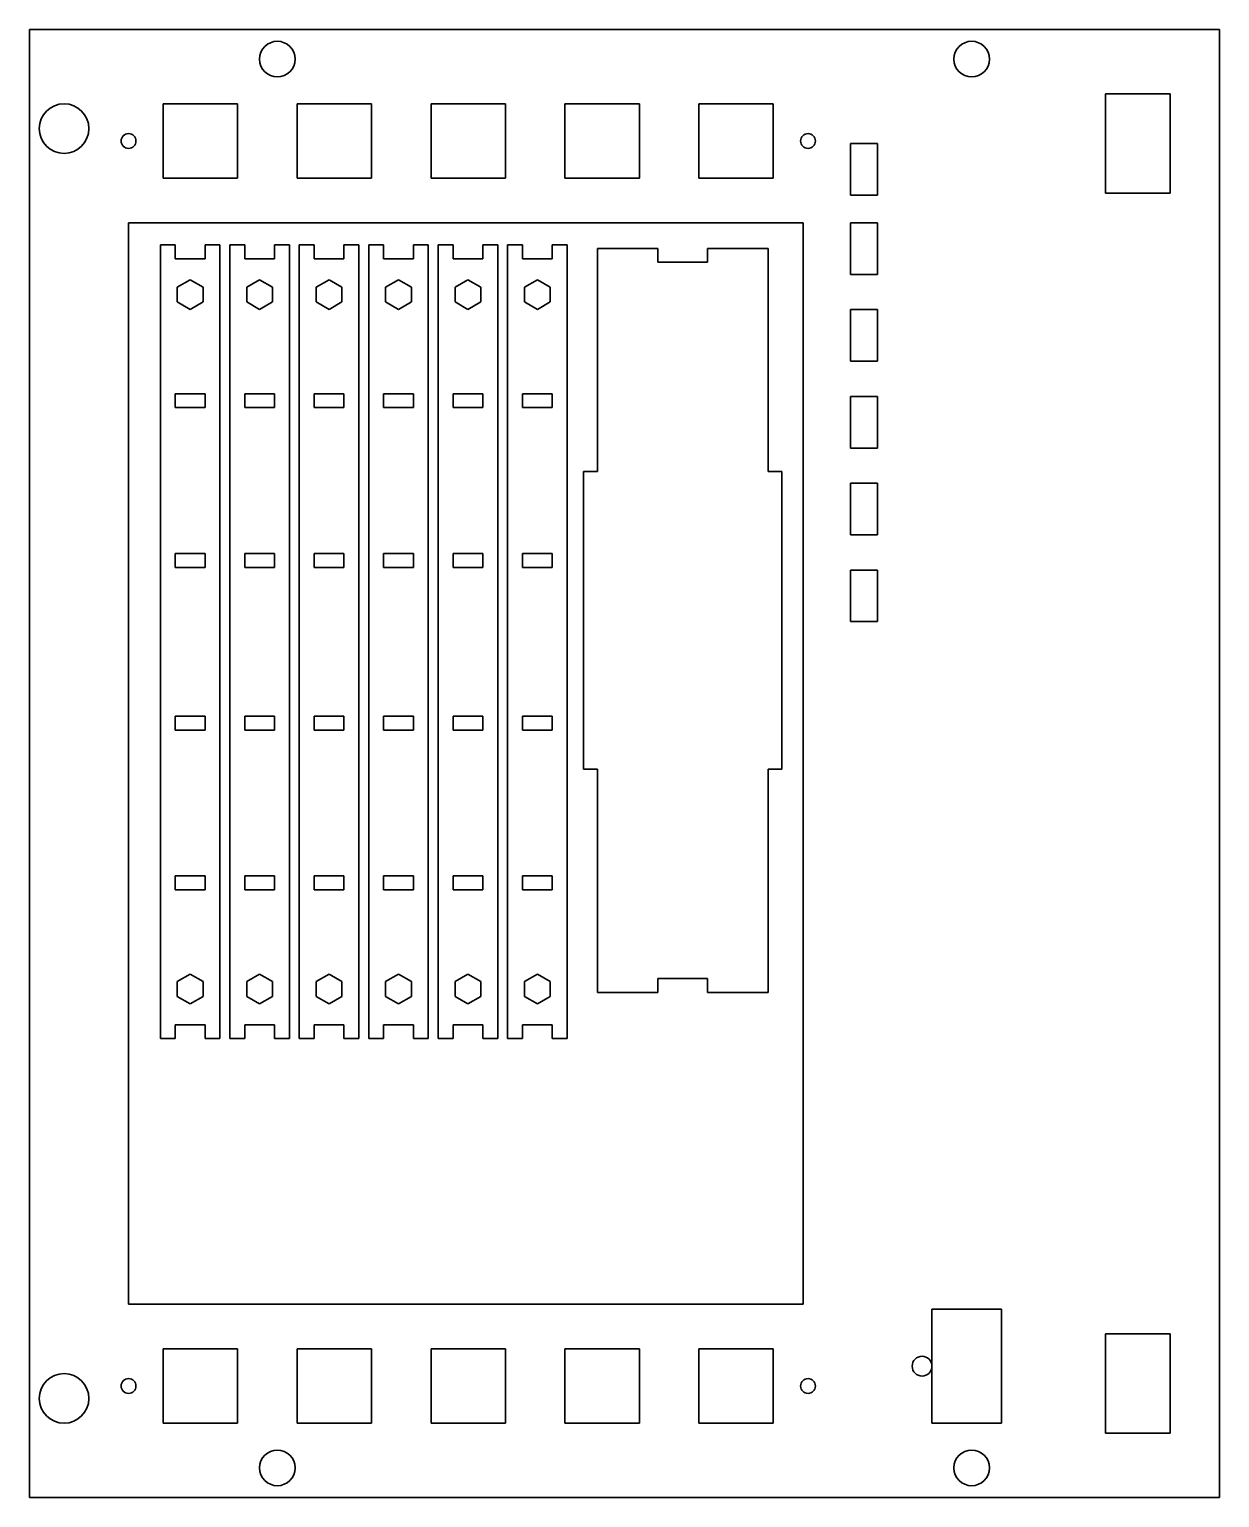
# Model space of a CAD drawing. Extents: x 240 to 480, y 22 to 318.
import ezdxf

# ---------------------------------------------------------------- set-up
doc = ezdxf.new("R2010")
doc.units = 0

msp = doc.modelspace()

# ---------------------------------------------------------------- linework, layer by layer
at = {"color": 7, "lineweight": 35}
for p, q in [((240.045288, 317.807251), (240.045288, 21.807236)), ((480.045288, 317.807251), (240.045288, 317.807251)), ((480.045288, 21.807236), (480.045288, 317.807251)), ((457.045288, 304.807251), (457.045288, 284.807251)), ((470.045288, 284.807251), (470.045288, 304.807251)), ((260.045288, 278.807251), (396.045288, 278.807251)), ((260.045288, 60.807236), (260.045288, 278.807251)), ((396.045288, 278.807251), (396.045288, 60.807236)), ((266.474121, 114.346252), (266.474121, 274.346252)), ((278.474121, 114.346252), (278.474121, 274.346252)), ((280.474121, 114.346252), (280.474121, 274.346252)), ((292.474121, 114.346252), (292.474121, 274.346252)), ((294.474121, 114.346252), (294.474121, 274.346252)), ((306.474121, 114.346252), (306.474121, 274.346252)), ((308.474121, 114.346252), (308.474121, 274.346252)), ((320.474121, 114.346252), (320.474121, 274.346252)), ((322.474121, 114.346252), (322.474121, 274.346252)), ((334.474121, 114.346252), (334.474121, 274.346252)), ((336.474121, 114.346252), (336.474121, 274.346252)), ((348.474121, 114.346252), (348.474121, 274.346252)), ((354.599426, 228.64621), (354.599426, 273.64621)), ((388.999451, 228.64621), (388.999451, 273.64621)), ((351.799438, 228.64621), (351.799438, 168.64621)), ((391.799438, 168.64621), (391.799438, 228.64621)), ((354.599426, 168.64621), (354.599426, 123.64621)), ((388.999451, 168.64621), (388.999451, 123.64621)), ((396.045288, 60.807236), (260.045288, 60.807236)), ((436.045288, 59.807236), (436.045288, 36.807236)), ((457.045288, 34.807236), (457.045288, 54.807236)), ((470.045288, 54.807236), (470.045288, 34.807236)), ((240.045288, 21.807236), (480.045288, 21.807236))]:
    msp.add_line(p, q, dxfattribs=at)
at = {"color": 7, "lineweight": 35, "ltscale": 0.375}
for p, q in [((267.045288, 302.807251), (282.045288, 302.807251)), ((267.045288, 287.807251), (267.045288, 302.807251)), ((282.045288, 302.807251), (282.045288, 287.807251)), ((294.045288, 302.807251), (309.045288, 302.807251)), ((294.045288, 287.807251), (294.045288, 302.807251)), ((309.045288, 302.807251), (309.045288, 287.807251)), ((321.045288, 302.807251), (336.045288, 302.807251)), ((321.045288, 287.807251), (321.045288, 302.807251)), ((336.045288, 302.807251), (336.045288, 287.807251)), ((348.045288, 302.807251), (363.045288, 302.807251)), ((348.045288, 287.807251), (348.045288, 302.807251)), ((363.045288, 302.807251), (363.045288, 287.807251)), ((375.045288, 302.807251), (390.045288, 302.807251)), ((375.045288, 287.807251), (375.045288, 302.807251)), ((390.045288, 302.807251), (390.045288, 287.807251)), ((282.045288, 287.807251), (267.045288, 287.807251)), ((309.045288, 287.807251), (294.045288, 287.807251)), ((336.045288, 287.807251), (321.045288, 287.807251)), ((363.045288, 287.807251), (348.045288, 287.807251)), ((390.045288, 287.807251), (375.045288, 287.807251)), ((267.045288, 51.807236), (267.045288, 36.807236)), ((282.045288, 51.807236), (267.045288, 51.807236)), ((282.045288, 36.807236), (282.045288, 51.807236)), ((294.045288, 51.807236), (294.045288, 36.807236)), ((309.045288, 51.807236), (294.045288, 51.807236)), ((309.045288, 36.807236), (309.045288, 51.807236)), ((321.045288, 51.807236), (321.045288, 36.807236)), ((336.045288, 51.807236), (321.045288, 51.807236)), ((336.045288, 36.807236), (336.045288, 51.807236)), ((348.045288, 51.807236), (348.045288, 36.807236)), ((363.045288, 51.807236), (348.045288, 51.807236)), ((363.045288, 36.807236), (363.045288, 51.807236)), ((375.045288, 51.807236), (375.045288, 36.807236)), ((390.045288, 51.807236), (375.045288, 51.807236)), ((390.045288, 36.807236), (390.045288, 51.807236)), ((267.045288, 36.807236), (282.045288, 36.807236)), ((294.045288, 36.807236), (309.045288, 36.807236)), ((321.045288, 36.807236), (336.045288, 36.807236)), ((348.045288, 36.807236), (363.045288, 36.807236)), ((375.045288, 36.807236), (390.045288, 36.807236))]:
    msp.add_line(p, q, dxfattribs=at)
at = {"color": 7, "lineweight": 35, "ltscale": 0.325}
for p, q in [((470.045288, 304.807251), (457.045288, 304.807251)), ((457.045288, 284.807251), (470.045288, 284.807251)), ((457.045288, 54.807236), (470.045288, 54.807236)), ((470.045288, 34.807236), (457.045288, 34.807236))]:
    msp.add_line(p, q, dxfattribs=at)
at = {"color": 7, "lineweight": 35, "ltscale": 0.260001}
for p, q in [((405.645294, 284.407227), (405.645294, 294.807251)), ((411.045288, 294.807251), (411.045288, 284.407227)), ((405.645294, 268.407227), (405.645294, 278.807251)), ((411.045288, 278.807251), (411.045288, 268.407227)), ((405.645294, 250.907227), (405.645294, 261.307251)), ((411.045288, 261.307251), (411.045288, 250.907227))]:
    msp.add_line(p, q, dxfattribs=at)
at = {"color": 7, "lineweight": 35, "ltscale": 0.135}
for p, q in [((411.045288, 294.807251), (405.645294, 294.807251)), ((405.645294, 284.407227), (411.045288, 284.407227)), ((411.045288, 278.807251), (405.645294, 278.807251)), ((405.645294, 268.407227), (411.045288, 268.407227)), ((411.045288, 261.307251), (405.645294, 261.307251)), ((405.645294, 250.907227), (411.045288, 250.907227)), ((411.045288, 243.807236), (405.645294, 243.807236)), ((405.645294, 233.407227), (411.045288, 233.407227)), ((411.045288, 226.307236), (405.645294, 226.307236)), ((405.645294, 215.907227), (411.045288, 215.907227)), ((411.045288, 208.807236), (405.645294, 208.807236)), ((405.645294, 198.407242), (411.045288, 198.407242))]:
    msp.add_line(p, q, dxfattribs=at)
at = {"color": 7, "lineweight": 35, "ltscale": 0.075}
for p, q in [((266.474121, 274.346252), (269.474121, 274.346252)), ((275.474121, 274.346252), (278.474121, 274.346252)), ((280.474121, 274.346252), (283.474121, 274.346252)), ((289.474121, 274.346252), (292.474121, 274.346252)), ((294.474121, 274.346252), (297.474121, 274.346252)), ((303.474121, 274.346252), (306.474121, 274.346252)), ((308.474121, 274.346252), (311.474121, 274.346252)), ((317.474121, 274.346252), (320.474121, 274.346252)), ((322.474121, 274.346252), (325.474121, 274.346252)), ((331.474121, 274.346252), (334.474121, 274.346252)), ((336.474121, 274.346252), (339.474121, 274.346252)), ((345.474121, 274.346252), (348.474121, 274.346252)), ((272.474121, 267.346252), (269.876038, 265.846252)), ((275.072205, 265.846252), (272.474121, 267.346252)), ((286.474121, 267.346252), (283.876038, 265.846252)), ((289.072205, 265.846252), (286.474121, 267.346252)), ((300.474121, 267.346252), (297.876038, 265.846252)), ((303.072205, 265.846252), (300.474121, 267.346252)), ((314.474121, 267.346252), (311.876038, 265.846252)), ((317.072205, 265.846252), (314.474121, 267.346252)), ((328.474121, 267.346252), (325.876038, 265.846252)), ((331.072205, 265.846252), (328.474121, 267.346252)), ((342.474121, 267.346252), (339.876038, 265.846252)), ((345.072205, 265.846252), (342.474121, 267.346252)), ((269.876038, 265.846252), (269.876038, 262.846252)), ((275.072205, 265.846252), (275.072205, 262.846252)), ((283.876038, 265.846252), (283.876038, 262.846252)), ((289.072205, 265.846252), (289.072205, 262.846252)), ((297.876038, 265.846252), (297.876038, 262.846252)), ((303.072205, 265.846252), (303.072205, 262.846252)), ((311.876038, 265.846252), (311.876038, 262.846252)), ((317.072205, 265.846252), (317.072205, 262.846252)), ((325.876038, 265.846252), (325.876038, 262.846252)), ((331.072205, 265.846252), (331.072205, 262.846252)), ((339.876038, 265.846252), (339.876038, 262.846252)), ((345.072205, 265.846252), (345.072205, 262.846252)), ((269.876038, 262.846252), (272.474121, 261.346252)), ((272.474121, 261.346252), (275.072205, 262.846252)), ((283.876038, 262.846252), (286.474121, 261.346252)), ((286.474121, 261.346252), (289.072205, 262.846252)), ((297.876038, 262.846252), (300.474121, 261.346252)), ((300.474121, 261.346252), (303.072205, 262.846252)), ((311.876038, 262.846252), (314.474121, 261.346252)), ((314.474121, 261.346252), (317.072205, 262.846252)), ((325.876038, 262.846252), (328.474121, 261.346252)), ((328.474121, 261.346252), (331.072205, 262.846252)), ((339.876038, 262.846252), (342.474121, 261.346252)), ((342.474121, 261.346252), (345.072205, 262.846252)), ((269.876038, 125.846252), (272.474121, 127.346252)), ((272.474121, 127.346252), (275.072205, 125.846252)), ((283.876038, 125.846252), (286.474121, 127.346252)), ((286.474121, 127.346252), (289.072205, 125.846252)), ((297.876038, 125.846252), (300.474121, 127.346252)), ((300.474121, 127.346252), (303.072205, 125.846252)), ((311.876038, 125.846252), (314.474121, 127.346252)), ((314.474121, 127.346252), (317.072205, 125.846252)), ((325.876038, 125.846252), (328.474121, 127.346252)), ((328.474121, 127.346252), (331.072205, 125.846252)), ((339.876038, 125.846252), (342.474121, 127.346252)), ((342.474121, 127.346252), (345.072205, 125.846252)), ((269.876038, 122.846252), (269.876038, 125.846252)), ((275.072205, 122.846252), (275.072205, 125.846252)), ((283.876038, 122.846252), (283.876038, 125.846252)), ((289.072205, 122.846252), (289.072205, 125.846252)), ((297.876038, 122.846252), (297.876038, 125.846252)), ((303.072205, 122.846252), (303.072205, 125.846252)), ((311.876038, 122.846252), (311.876038, 125.846252)), ((317.072205, 122.846252), (317.072205, 125.846252)), ((325.876038, 122.846252), (325.876038, 125.846252)), ((331.072205, 122.846252), (331.072205, 125.846252)), ((339.876038, 122.846252), (339.876038, 125.846252)), ((345.072205, 122.846252), (345.072205, 125.846252)), ((272.474121, 121.346252), (269.876038, 122.846252)), ((275.072205, 122.846252), (272.474121, 121.346252)), ((286.474121, 121.346252), (283.876038, 122.846252)), ((289.072205, 122.846252), (286.474121, 121.346252)), ((300.474121, 121.346252), (297.876038, 122.846252)), ((303.072205, 122.846252), (300.474121, 121.346252)), ((314.474121, 121.346252), (311.876038, 122.846252)), ((317.072205, 122.846252), (314.474121, 121.346252)), ((328.474121, 121.346252), (325.876038, 122.846252)), ((331.072205, 122.846252), (328.474121, 121.346252)), ((342.474121, 121.346252), (339.876038, 122.846252)), ((345.072205, 122.846252), (342.474121, 121.346252)), ((269.474121, 114.346252), (266.474121, 114.346252)), ((278.474121, 114.346252), (275.474121, 114.346252)), ((283.474121, 114.346252), (280.474121, 114.346252)), ((292.474121, 114.346252), (289.474121, 114.346252)), ((297.474121, 114.346252), (294.474121, 114.346252)), ((306.474121, 114.346252), (303.474121, 114.346252)), ((311.474121, 114.346252), (308.474121, 114.346252)), ((320.474121, 114.346252), (317.474121, 114.346252)), ((325.474121, 114.346252), (322.474121, 114.346252)), ((334.474121, 114.346252), (331.474121, 114.346252)), ((339.474121, 114.346252), (336.474121, 114.346252)), ((348.474121, 114.346252), (345.474121, 114.346252))]:
    msp.add_line(p, q, dxfattribs=at)
at = {"color": 7, "lineweight": 35, "ltscale": 0.07}
for p, q in [((269.474121, 274.346252), (269.474121, 271.546265)), ((275.474121, 274.346252), (275.474121, 271.546265)), ((283.474121, 274.346252), (283.474121, 271.546265)), ((289.474121, 274.346252), (289.474121, 271.546265)), ((297.474121, 274.346252), (297.474121, 271.546265)), ((303.474121, 274.346252), (303.474121, 271.546265)), ((311.474121, 274.346252), (311.474121, 271.546265)), ((317.474121, 274.346252), (317.474121, 271.546265)), ((325.474121, 274.346252), (325.474121, 271.546265)), ((331.474121, 274.346252), (331.474121, 271.546265)), ((339.474121, 274.346252), (339.474121, 271.546265)), ((345.474121, 274.346252), (345.474121, 271.546265)), ((366.799438, 270.846191), (366.799438, 273.64621)), ((376.799438, 273.64621), (376.799438, 270.846191)), ((269.474121, 244.346252), (269.474121, 241.546249)), ((275.474121, 241.546249), (275.474121, 244.346252)), ((283.474121, 244.346252), (283.474121, 241.546249)), ((289.474121, 241.546249), (289.474121, 244.346252)), ((297.474121, 244.346252), (297.474121, 241.546249)), ((303.474121, 241.546249), (303.474121, 244.346252)), ((311.474121, 244.346252), (311.474121, 241.546249)), ((317.474121, 241.546249), (317.474121, 244.346252)), ((325.474121, 244.346252), (325.474121, 241.546249)), ((331.474121, 241.546249), (331.474121, 244.346252)), ((339.474121, 244.346252), (339.474121, 241.546249)), ((345.474121, 241.546249), (345.474121, 244.346252)), ((351.799438, 228.64621), (354.599426, 228.64621)), ((391.799438, 228.64621), (388.999451, 228.64621)), ((269.474121, 212.146255), (269.474121, 209.346252)), ((275.474121, 209.346252), (275.474121, 212.146255)), ((283.474121, 212.146255), (283.474121, 209.346252)), ((289.474121, 209.346252), (289.474121, 212.146255)), ((297.474121, 212.146255), (297.474121, 209.346252)), ((303.474121, 209.346252), (303.474121, 212.146255)), ((311.474121, 212.146255), (311.474121, 209.346252)), ((317.474121, 209.346252), (317.474121, 212.146255)), ((325.474121, 212.146255), (325.474121, 209.346252)), ((331.474121, 209.346252), (331.474121, 212.146255)), ((339.474121, 212.146255), (339.474121, 209.346252)), ((345.474121, 209.346252), (345.474121, 212.146255)), ((269.474121, 176.546249), (269.474121, 179.346252)), ((275.474121, 179.346252), (275.474121, 176.546249)), ((283.474121, 176.546249), (283.474121, 179.346252)), ((289.474121, 179.346252), (289.474121, 176.546249)), ((297.474121, 176.546249), (297.474121, 179.346252)), ((303.474121, 179.346252), (303.474121, 176.546249)), ((311.474121, 176.546249), (311.474121, 179.346252)), ((317.474121, 179.346252), (317.474121, 176.546249)), ((325.474121, 176.546249), (325.474121, 179.346252)), ((331.474121, 179.346252), (331.474121, 176.546249)), ((339.474121, 176.546249), (339.474121, 179.346252)), ((345.474121, 179.346252), (345.474121, 176.546249)), ((351.799438, 168.64621), (354.599426, 168.64621)), ((391.799438, 168.64621), (388.999451, 168.64621)), ((269.474121, 144.346252), (269.474121, 147.146255)), ((275.474121, 147.146255), (275.474121, 144.346252)), ((283.474121, 144.346252), (283.474121, 147.146255)), ((289.474121, 147.146255), (289.474121, 144.346252)), ((297.474121, 144.346252), (297.474121, 147.146255)), ((303.474121, 147.146255), (303.474121, 144.346252)), ((311.474121, 144.346252), (311.474121, 147.146255)), ((317.474121, 147.146255), (317.474121, 144.346252)), ((325.474121, 144.346252), (325.474121, 147.146255)), ((331.474121, 147.146255), (331.474121, 144.346252)), ((339.474121, 144.346252), (339.474121, 147.146255)), ((345.474121, 147.146255), (345.474121, 144.346252)), ((366.799438, 126.446213), (366.799438, 123.64621)), ((376.799438, 123.64621), (376.799438, 126.446213)), ((269.474121, 114.346252), (269.474121, 117.146255)), ((275.474121, 114.346252), (275.474121, 117.146255)), ((283.474121, 114.346252), (283.474121, 117.146255)), ((289.474121, 114.346252), (289.474121, 117.146255)), ((297.474121, 114.346252), (297.474121, 117.146255)), ((303.474121, 114.346252), (303.474121, 117.146255)), ((311.474121, 114.346252), (311.474121, 117.146255)), ((317.474121, 114.346252), (317.474121, 117.146255)), ((325.474121, 114.346252), (325.474121, 117.146255)), ((331.474121, 114.346252), (331.474121, 117.146255)), ((339.474121, 114.346252), (339.474121, 117.146255)), ((345.474121, 114.346252), (345.474121, 117.146255))]:
    msp.add_line(p, q, dxfattribs=at)
at = {"color": 7, "lineweight": 35, "ltscale": 0.305}
for p, q in [((366.799438, 273.64621), (354.599426, 273.64621)), ((388.999451, 273.64621), (376.799438, 273.64621)), ((354.599426, 123.64621), (366.799438, 123.64621)), ((376.799438, 123.64621), (388.999451, 123.64621))]:
    msp.add_line(p, q, dxfattribs=at)
at = {"color": 7, "lineweight": 35, "ltscale": 0.15}
for p, q in [((269.474121, 271.546265), (275.474121, 271.546265)), ((283.474121, 271.546265), (289.474121, 271.546265)), ((297.474121, 271.546265), (303.474121, 271.546265)), ((311.474121, 271.546265), (317.474121, 271.546265)), ((325.474121, 271.546265), (331.474121, 271.546265)), ((339.474121, 271.546265), (345.474121, 271.546265)), ((269.474121, 244.346252), (275.474121, 244.346252)), ((283.474121, 244.346252), (289.474121, 244.346252)), ((297.474121, 244.346252), (303.474121, 244.346252)), ((311.474121, 244.346252), (317.474121, 244.346252)), ((325.474121, 244.346252), (331.474121, 244.346252)), ((339.474121, 244.346252), (345.474121, 244.346252)), ((275.474121, 241.546249), (269.474121, 241.546249)), ((289.474121, 241.546249), (283.474121, 241.546249)), ((303.474121, 241.546249), (297.474121, 241.546249)), ((317.474121, 241.546249), (311.474121, 241.546249)), ((331.474121, 241.546249), (325.474121, 241.546249)), ((345.474121, 241.546249), (339.474121, 241.546249)), ((275.474121, 212.146255), (269.474121, 212.146255)), ((289.474121, 212.146255), (283.474121, 212.146255)), ((303.474121, 212.146255), (297.474121, 212.146255)), ((317.474121, 212.146255), (311.474121, 212.146255)), ((331.474121, 212.146255), (325.474121, 212.146255)), ((345.474121, 212.146255), (339.474121, 212.146255)), ((269.474121, 209.346252), (275.474121, 209.346252)), ((283.474121, 209.346252), (289.474121, 209.346252)), ((297.474121, 209.346252), (303.474121, 209.346252)), ((311.474121, 209.346252), (317.474121, 209.346252)), ((325.474121, 209.346252), (331.474121, 209.346252)), ((339.474121, 209.346252), (345.474121, 209.346252)), ((269.474121, 179.346252), (275.474121, 179.346252)), ((283.474121, 179.346252), (289.474121, 179.346252)), ((297.474121, 179.346252), (303.474121, 179.346252)), ((311.474121, 179.346252), (317.474121, 179.346252)), ((325.474121, 179.346252), (331.474121, 179.346252)), ((339.474121, 179.346252), (345.474121, 179.346252)), ((275.474121, 176.546249), (269.474121, 176.546249)), ((289.474121, 176.546249), (283.474121, 176.546249)), ((303.474121, 176.546249), (297.474121, 176.546249)), ((317.474121, 176.546249), (311.474121, 176.546249)), ((331.474121, 176.546249), (325.474121, 176.546249)), ((345.474121, 176.546249), (339.474121, 176.546249)), ((275.474121, 147.146255), (269.474121, 147.146255)), ((289.474121, 147.146255), (283.474121, 147.146255)), ((303.474121, 147.146255), (297.474121, 147.146255)), ((317.474121, 147.146255), (311.474121, 147.146255)), ((331.474121, 147.146255), (325.474121, 147.146255)), ((345.474121, 147.146255), (339.474121, 147.146255)), ((269.474121, 144.346252), (275.474121, 144.346252)), ((283.474121, 144.346252), (289.474121, 144.346252)), ((297.474121, 144.346252), (303.474121, 144.346252)), ((311.474121, 144.346252), (317.474121, 144.346252)), ((325.474121, 144.346252), (331.474121, 144.346252)), ((339.474121, 144.346252), (345.474121, 144.346252)), ((269.474121, 117.146255), (275.474121, 117.146255)), ((283.474121, 117.146255), (289.474121, 117.146255)), ((297.474121, 117.146255), (303.474121, 117.146255)), ((311.474121, 117.146255), (317.474121, 117.146255)), ((325.474121, 117.146255), (331.474121, 117.146255)), ((339.474121, 117.146255), (345.474121, 117.146255))]:
    msp.add_line(p, q, dxfattribs=at)
at = {"color": 7, "lineweight": 35, "ltscale": 0.25}
for p, q in [((366.799438, 270.846191), (376.799438, 270.846191)), ((366.799438, 126.446213), (376.799438, 126.446213))]:
    msp.add_line(p, q, dxfattribs=at)
at = {"color": 7, "lineweight": 35, "ltscale": 0.26}
for p, q in [((405.645294, 233.407227), (405.645294, 243.807236)), ((411.045288, 243.807236), (411.045288, 233.407227)), ((405.645294, 215.907227), (405.645294, 226.307236)), ((411.045288, 226.307236), (411.045288, 215.907227)), ((405.645294, 198.407242), (405.645294, 208.807236)), ((411.045288, 208.807236), (411.045288, 198.407242))]:
    msp.add_line(p, q, dxfattribs=at)
at = {"color": 7, "lineweight": 35, "ltscale": 0.35}
for p, q in [((422.045288, 59.807236), (436.045288, 59.807236)), ((436.045288, 36.807236), (422.045288, 36.807236))]:
    msp.add_line(p, q, dxfattribs=at)
at = {"color": 7, "lineweight": 35, "ltscale": 0.2875}
for p, q in [((422.045288, 48.307236), (422.045288, 59.807236)), ((422.045288, 36.807236), (422.045288, 48.307236))]:
    msp.add_line(p, q, dxfattribs=at)
at = {"color": 7, "lineweight": 35}
for centre, radius in [((290.045288, 311.807251), 3.6), ((430.045288, 311.807251), 3.6), ((247.045288, 297.807251), 5), ((260.045288, 295.307251), 1.5), ((397.045288, 295.307251), 1.5), ((420.045288, 48.307236), 2), ((247.045288, 41.807236), 5), ((260.045288, 44.307236), 1.5), ((397.045288, 44.307236), 1.5), ((290.045288, 27.807236), 3.6), ((430.045288, 27.807236), 3.6)]:
    msp.add_circle(centre, radius, dxfattribs=at)

doc.saveas('drawing.dxf')
